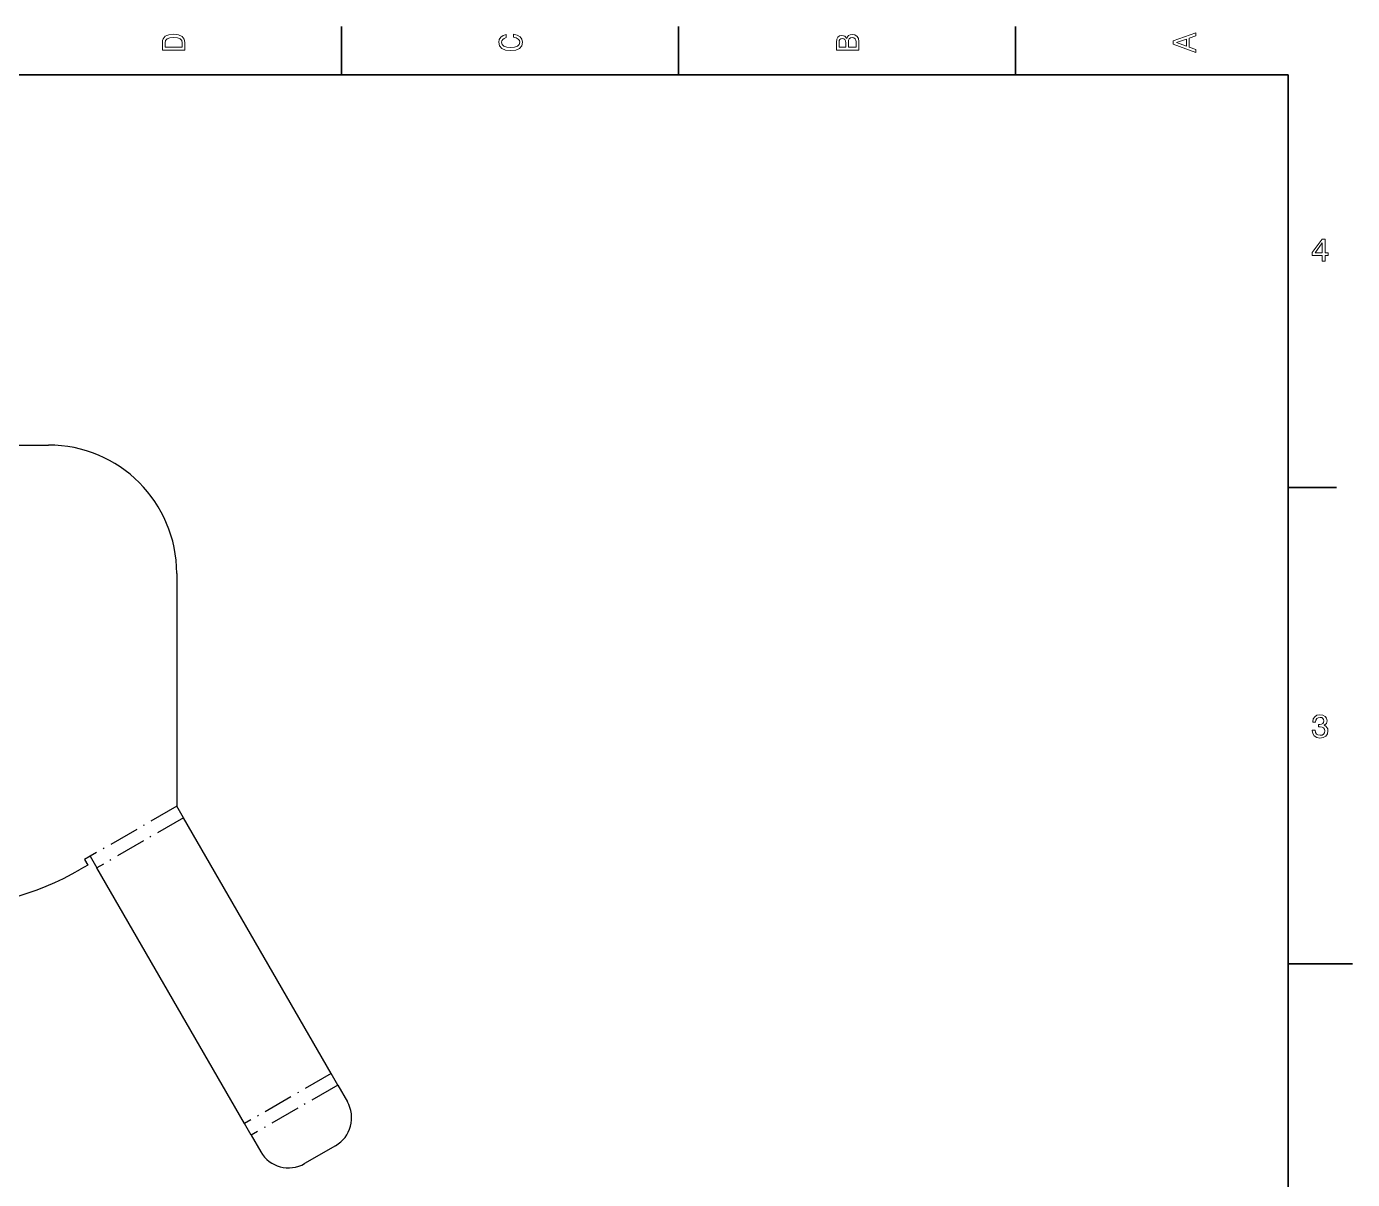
# Model space of a CAD drawing. Extents: x 0 to 420, y 0 to 297.
# Drawn here: x 213.4 to 420, y 114.9 to 294.5 of the extents above; entities that cross this region are included whole.
import ezdxf

# ---------------------------------------------------------------- set-up
doc = ezdxf.new("R2010")
doc.units = 0
doc.linetypes.add('DASHDOT', pattern=[18.5, 12, -3, 0.5, -3])

msp = doc.modelspace()

# ---------------------------------------------------------------- linework, layer by layer
at = {"color": 7, "lineweight": 35, "ltscale": 0.1875}
for p, q in [((262.5, 287), (262.5, 294.5)), ((315, 287), (315, 294.5)), ((367.5, 287), (367.5, 294.5)), ((410, 222.699997), (417.5, 222.699997))]:
    msp.add_line(p, q, dxfattribs=at)
at = {"color": 7, "lineweight": 35}
for p, q in [((410, 287), (10, 287)), ((410, 10), (410, 287))]:
    msp.add_line(p, q, dxfattribs=at)
for p, q in [((181.811859, 229.310028), (216.811859, 229.310028)), ((236.811859, 209.310028), (236.811859, 173.032471)), ((260.852722, 131.392487), (237.852722, 171.229645)), ((247.362335, 123.603806), (224.362335, 163.440979))]:
    msp.add_line(p, q)
at = {"color": 1, "linetype": 'DASHDOT', "ltscale": 0.389434}
for p, q in [((236.811859, 173.032471), (223.321472, 165.243805)), ((237.852722, 171.229645), (224.362335, 163.440979)), ((260.852722, 131.392487), (247.362335, 123.603806))]:
    msp.add_line(p, q, dxfattribs=at)
at = {"ltscale": 0.052043}
for p, q in [((237.852722, 171.229645), (236.811859, 173.032471)), ((223.321472, 165.243805), (224.362335, 163.440979)), ((248.403198, 121.800995), (247.362335, 123.603806))]:
    msp.add_line(p, q, dxfattribs=at)
at = {"ltscale": 0.033013}
msp.add_line((222.955444, 163.877777), (221.811859, 163.217499), dxfattribs=at)
at = {"ltscale": 0.025}
for p, q in [((223.321472, 165.243805), (222.455444, 164.743805)), ((222.455444, 164.743805), (222.955444, 163.877777))]:
    msp.add_line(p, q, dxfattribs=at)
at = {"color": 7, "lineweight": 35, "ltscale": 0.25}
msp.add_line((410, 148.5), (420, 148.5), dxfattribs=at)
at = {"ltscale": 0.052042}
msp.add_line((261.893555, 129.589676), (260.852722, 131.392487), dxfattribs=at)
at = {"color": 1, "linetype": 'DASHDOT', "ltscale": 0.389433}
msp.add_line((261.893555, 129.589676), (248.403198, 121.800995), dxfattribs=at)
at = {"ltscale": 0.075}
for p, q in [((261.893555, 129.589676), (263.393555, 126.991592)), ((248.403198, 121.800995), (249.903198, 119.202927))]:
    msp.add_line(p, q, dxfattribs=at)
at = {"ltscale": 0.139434}
msp.add_line((261.563446, 120.161469), (256.733307, 117.372787), dxfattribs=at)
at = {"color": 7, "lineweight": 13}
for points in [[(395.583221, 290.466858), (395.583221, 290.930847), (394.554413, 291.299011), (394.554413, 292.695984), (395.583221, 293.064117), (395.583221, 293.538177), (392.078186, 292.257202), (392.078186, 291.742798)], [(234.583206, 291.994965), (234.583206, 290.829987), (238.083206, 290.829987), (238.083206, 291.994965), (237.97226, 292.544678), (237.634354, 292.953186), (237.084641, 293.205353), (236.333206, 293.296112), (235.566635, 293.215424), (235.264038, 293.114563), (235.021973, 292.973358), (234.694153, 292.56485), (234.613464, 292.297546)], [(235.001801, 291.959656), (235.077438, 292.342957), (235.309433, 292.605194), (235.722977, 292.761536), (236.333206, 292.811951), (236.923264, 292.7565), (237.336807, 292.600159), (237.583923, 292.332855), (237.664612, 291.959656), (237.664612, 291.299011), (235.001801, 291.299011)], [(289.282074, 292.817017), (289.705688, 292.716156), (290.008301, 292.549713), (290.194885, 292.317719), (290.255402, 292.04541), (290.164642, 291.71759), (289.892303, 291.460388), (289.448486, 291.28891), (288.833221, 291.233429), (288.222992, 291.28891), (287.774139, 291.455353), (287.501801, 291.712555), (287.405975, 292.04541), (287.456421, 292.287476), (287.597626, 292.494232), (287.824585, 292.65564), (288.137268, 292.766571), (288.137268, 293.245697), (287.658142, 293.094391), (287.295044, 292.832153), (287.068085, 292.47406), (286.987396, 292.04541), (287.113495, 291.510803), (287.466492, 291.102325), (288.046478, 290.840057), (288.833221, 290.749298), (289.619965, 290.840057), (290.199951, 291.102325), (290.558014, 291.510803), (290.679047, 292.04541), (290.583221, 292.514404), (290.315918, 292.89267), (289.877167, 293.159943), (289.282074, 293.301147)], [(341.192017, 292.630402), (340.899506, 292.983429), (340.70282, 293.074219), (340.460754, 293.104462), (340.082489, 293.03891), (339.810181, 292.842224), (339.643738, 292.524506), (339.583221, 292.080688), (339.583221, 290.835022), (343.083221, 290.835022), (343.083221, 292.151306), (343.012604, 292.620331), (342.805847, 292.968292), (342.478027, 293.18515), (342.034241, 293.260803), (341.736694, 293.215424), (341.489563, 293.094391), (341.308014, 292.897705)], [(341.035675, 291.984863), (341.035675, 291.299011), (340.001801, 291.299011), (340.001801, 292.025208), (340.032074, 292.297546), (340.122833, 292.489197), (340.279175, 292.605194), (340.511169, 292.645538), (340.743164, 292.600159), (340.904541, 292.479126), (341.005402, 292.272339)], [(342.664642, 292.095825), (342.664642, 291.299011), (341.45929, 291.299011), (341.45929, 292.050446), (341.494598, 292.368164), (341.600525, 292.595093), (341.782074, 292.731262), (342.044312, 292.776672), (342.321686, 292.731262), (342.513336, 292.605194), (342.629333, 292.393372)], [(394.125732, 291.460388), (392.582489, 292), (394.125732, 292.539642)], [(415.277374, 257.966766), (415.731262, 257.966766), (415.731262, 258.834198), (416.23056, 258.834198), (416.23056, 259.237671), (415.731262, 259.237671), (415.731262, 261.391113), (415.272339, 261.391113), (413.739197, 259.278015), (413.739197, 258.834198), (415.277374, 258.834198)], [(414.162842, 259.237671), (415.277374, 260.806091), (415.277374, 259.237671)], [(413.729126, 184.866226), (413.729126, 184.830917), (413.809814, 184.346771), (414.046844, 183.983658), (414.420044, 183.751663), (414.914276, 183.665939), (415.438782, 183.751663), (415.832153, 183.973572), (416.08429, 184.326599), (416.175079, 184.780487), (416.134735, 185.078033), (416.023773, 185.320114), (415.842224, 185.506714), (415.600159, 185.642883), (415.927948, 185.915222), (416.043945, 186.348938), (415.968292, 186.74231), (415.751434, 187.039856), (415.398407, 187.226456), (414.914276, 187.292023), (414.460388, 187.211319), (414.112396, 186.989426), (413.885468, 186.636398), (413.809814, 186.167374), (413.809814, 186.13208), (414.258636, 186.13208), (414.299011, 186.454834), (414.430115, 186.686829), (414.641937, 186.828033), (414.939484, 186.878479), (415.201721, 186.83812), (415.393372, 186.732224), (415.509369, 186.560745), (415.554749, 186.328766), (415.509369, 186.081635), (415.388336, 185.915222), (415.176514, 185.814346), (414.889069, 185.784088), (414.692383, 185.789139), (414.692383, 185.390717), (414.939484, 185.400803), (415.257202, 185.355423), (415.494232, 185.234375), (415.635468, 185.037689), (415.685883, 184.780487), (415.630402, 184.487976), (415.484161, 184.271118), (415.252167, 184.134949), (414.944519, 184.089569), (414.626801, 184.139999), (414.394806, 184.29129), (414.248566, 184.533371), (414.193085, 184.866226)]]:
    msp.add_lwpolyline(points, close=True, dxfattribs=at)
for centre, radius, start, end in [((216.810562, 209.308716), 20.001769, 0.003746, 89.996287), ((199.311829, 202.189728), 45.001015, 240.000707, 299.999356), ((259.063446, 124.491592), 5, 299.999998, 30.000001), ((254.233307, 121.702927), 5, 210.000003, 299.999998)]:
    msp.add_arc(centre, radius, start, end)

doc.saveas('drawing.dxf')
